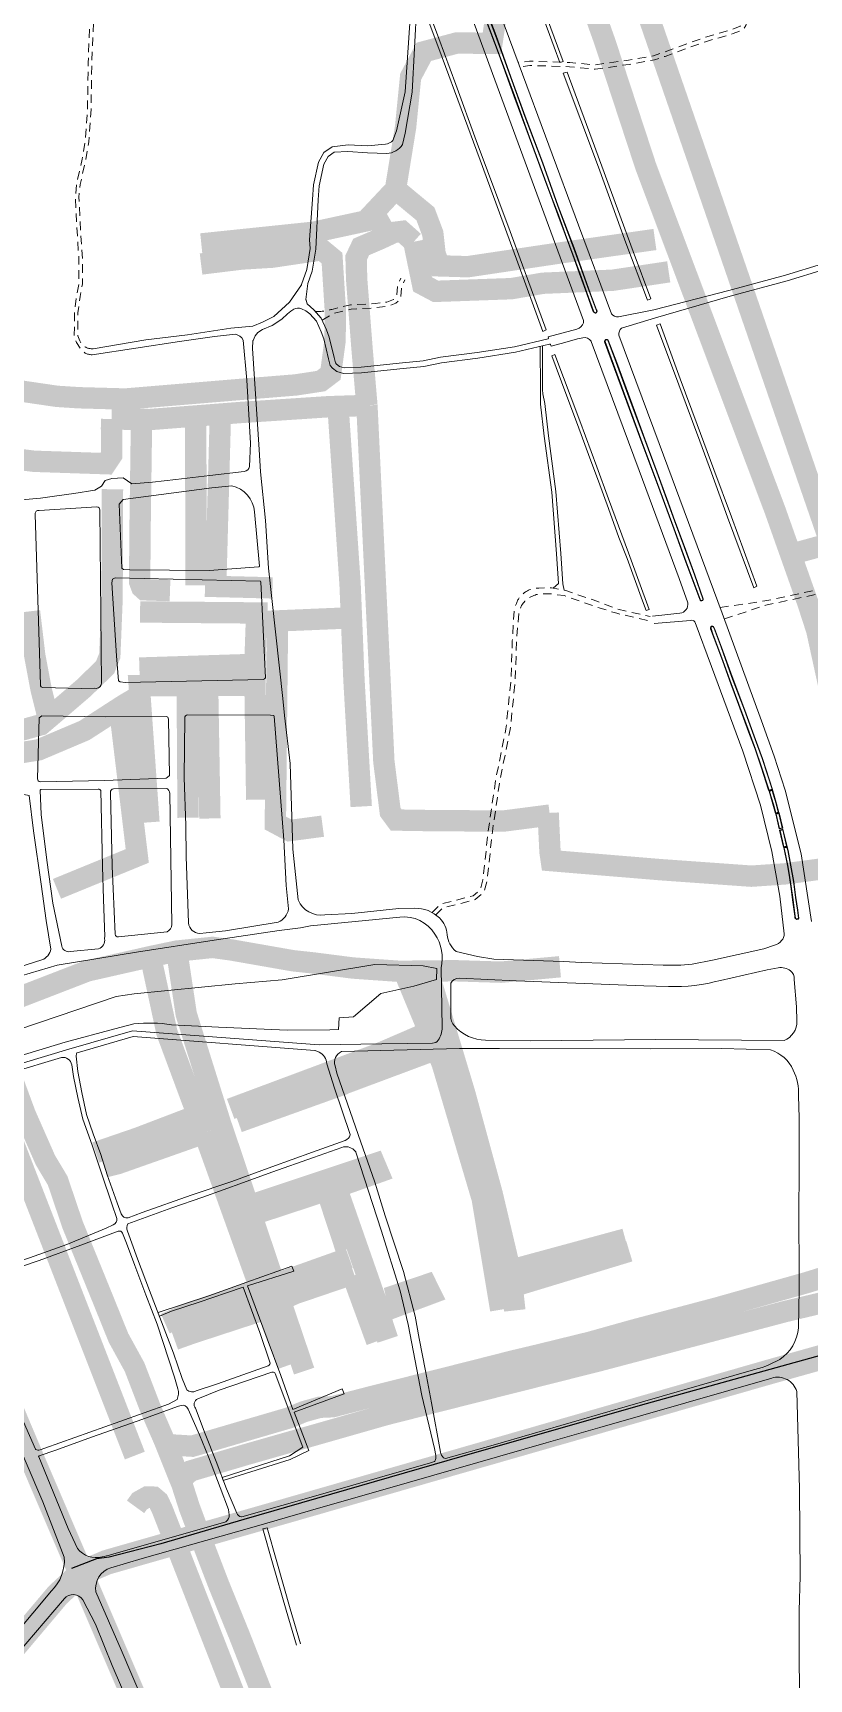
# Model space of a CAD drawing. Header units: metres. Extents: x 556238 to 587446, y 1177111 to 1219372.
# Drawn here: x 570037 to 570583, y 1204767 to 1205923 of the extents above; entities that cross this region are included whole.
import ezdxf

# ---------------------------------------------------------------- set-up
doc = ezdxf.new("R2010")
doc.units = ezdxf.units.M
doc.header["$MEASUREMENT"] = 0
for name, pattern in [('ACAD_ISO03W100', [30, 12, -18]), ('DASHED2', [0.375, 0.25, -0.125]), ('Xr_Nen GT$0$MON', [10, 6, -4])]:
    doc.linetypes.add(name, pattern=pattern)
doc.layers.add('_div_Tuy__n__ng_c__p_n___c_DT82', color=7, linetype='Continuous')
doc.layers.add('DUONG GIAO THONG', color=7, linetype='Continuous')
for name, color, linetype, lineweight in [('Pipe Existing_DTDH', 4, 'ACAD_ISO03W100', 40), ('Xr_Nen GT$0$DUONG BT-NEN BT', 38, 'Continuous', 0), ('Xr_Nen GT$0$DUONG NHUA', 38, 'Continuous', 0), ('Xr_Nen GT$0$DUONG_DA', 38, 'Xr_Nen GT$0$MON', 0), ('Xr_Nen GT$1$SONG_HO', 250, 'Continuous', 0)]:
    doc.layers.add(name, color=color, linetype=linetype, lineweight=lineweight)
doc.linetypes.add('Xr_Nen GT$0$TAL_N_T', pattern='A,2,[130,ltypeshp.shx,S=1,R=0,X=0,Y=1],4,[130,ltypeshp.shx,S=2,R=0,X=0,Y=2],2', length=8)

# ---------------------------------------------------------------- blocks, each defined once
blk = doc.blocks.new('GT CHINH')
at = {"layer": 'DUONG GIAO THONG', "color": 9, "ltscale": 5, "const_width": 17.5}
for points in [[(6421.5, 2059.8), (6019.5, 2698.5), (5733.4, 3161.9), (5326.3, 4107.6), (5289.9, 4200.2), (5229.2, 4344.8), (5165, 4498), (5133.6, 4572.7), (5030.1, 4819.7), (4925.6, 5068), (4860.3, 5221.6), (4760, 5455.3), (4694.5, 5608), (4645.7, 5721.9), (4522.4, 6014), (4463.4, 6161.1), (4354.1, 6438.3), (4082, 7127.8)], [(6608.2, 6191.4), (6259.9, 6093.3), (5925.3, 5998.5), (5494.8, 5877.1), (5162.8, 5783.9), (4817.4, 5684.6), (4697.6, 5650.3), (4679.7, 5642.6), (4663.4, 5627.5), (4580.3, 5529), (4482.3, 5410), (4343.3, 5242.3), (4218, 5088.2), (4049.3, 4884.5), (3949.7, 4767.1), (3692.2, 4455.7), (3428, 4134.2), (2955.9, 3559.6)]]:
    blk.add_lwpolyline(points, dxfattribs=at)
blk = doc.blocks.new('DTDH_EXISTING_PIPE')
at = {"layer": 'Pipe Existing_DTDH', "color": 3, "linetype": 'DASHED2', "ltscale": 200, "const_width": 15, "elevation": 0.8, "flags": 128}
for points in [[(-7143.9, 5323.8), (-7149.8, 5353.6), (-7155.3, 5375.2), (-7179.8, 5487.3), (-7186.1, 5506.7), (-7209.1, 5571.6), (-7299.9, 5813), (-7328.6, 5900.4), (-7354.7, 5973.8), (-7437.5, 6199.6), (-7564, 6562.5), (-7681.8, 6873.6)], [(-7118.4, 5340.1), (-7132.2, 5423.1), (-7172.6, 5555.4), (-7328.3, 6006.4), (-7489.2, 6471.2), (-7632.7, 6875.8)], [(-7612.1, 5758.7), (-7533.3, 5766.9), (-7496.7, 5774.8), (-7475.7, 5797.2), (-7468.6, 5840.9), (-7465.1, 5876.1), (-7455.8, 5893.6), (-7432.6, 5899.8), (-7408, 5899.5), (-7387, 6040.2)], [(-7475, 5796.6), (-7454.7, 5779.8), (-7449.5, 5766), (-7447.9, 5751.6), (-7444.8, 5743.3), (-7425, 5742.7), (-7357.8, 5752.7), (-7293.5, 5761.8)], [(-7481.7, 5764.5), (-7491, 5780.8)], [(-7495.8, 5645.3), (-7499.2, 5684.9), (-7503, 5733.9), (-7503.4, 5749), (-7499.8, 5756.6), (-7486.7, 5762.2), (-7476.8, 5766.8), (-7471.1, 5767.5), (-7462.9, 5760.2)], [(-7462.9, 5760.2), (-7456.7, 5730.3), (-7447.5, 5725.4), (-7394.2, 5727.3), (-7372.2, 5731.1), (-7323.2, 5733.2), (-7283.8, 5739.1)], [(-7567.9, 5657.9), (-7545.8, 5659.7), (-7528.1, 5662.4), (-7521.3, 5667.5), (-7518.2, 5690.5), (-7517.9, 5710.9), (-7520.3, 5748.7), (-7527.4, 5754.6), (-7562.3, 5749.4), (-7583.7, 5748.1), (-7612.3, 5744.6)], [(-7930.9, 5648.5), (-7930.9, 5648.5), (-7904.9, 5657.6), (-7881.8, 5664.7), (-7855.5, 5668.5), (-7833.7, 5669), (-7804.3, 5665.9), (-7770.5, 5660.5), (-7747, 5656.6), (-7713.6, 5651.7), (-7698.2, 5650.7), (-7665.4, 5649.8), (-7573.2, 5657.5), (-7567.9, 5657.9)], [(-7675.1, 5635.8), (-7648.3, 5635.4), (-7583.7, 5640.4), (-7522.9, 5644.4), (-7495.8, 5645.3), (-7495.8, 5645.3)], [(-7516.1, 5644.6), (-7507.6, 5519.4), (-7504.9, 5452.6), (-7499.8, 5363.7)], [(-7367.3, 5357.7), (-7399.8, 5353.5), (-7450.5, 5353.8), (-7475.2, 5354.2), (-7479.4, 5359.9), (-7483.9, 5395.4), (-7495.8, 5645.3)], [(-7910.5, 5590.3), (-7841.6, 5613.2), (-7819, 5617.8), (-7804.3, 5615.5), (-7729.7, 5606.1), (-7679, 5604.4), (-7675, 5610.4), (-7675.2, 5629.4), (-7675.1, 5635.8)], [(-7634.1, 5515.3), (-7652.1, 5515.9), (-7654, 5517.6), (-7655.4, 5521.4), (-7655.2, 5554.4), (-7654.1, 5635.5)], [(-7615.9, 5519.1), (-7616, 5637.9)], [(-7562.1, 5517.2), (-7602, 5518.2), (-7598.7, 5639.2)], [(-7829, 5394.3), (-7750, 5414.1), (-7724.8, 5421.1), (-7694.9, 5446.7), (-7679.7, 5461.4), (-7676.4, 5469.6), (-7674.8, 5509.3), (-7674.5, 5586.5)], [(-7198.6, 5540.6), (-7169.7, 5548.5)], [(-7719.5, 5425.5), (-7724.6, 5445.7), (-7729.1, 5469.7), (-7732.8, 5500.7)], [(-7655.6, 5460.9), (-7574.5, 5463.5), (-7573.2, 5499.6), (-7655.1, 5500.3)], [(-7526.9, 5349.9), (-7550.2, 5346.8), (-7560.1, 5352.1), (-7558.6, 5494), (-7506.7, 5496.2)], [(-7574.4, 5448.9), (-7574.8, 5463.5)], [(-7648.9, 5352.6), (-7655.7, 5448.5), (-7574.4, 5448.9), (-7573.2, 5368.5)], [(-7622, 5448.1), (-7621.4, 5355.8)], [(-7607.7, 5448.4), (-7606.1, 5355.3)], [(-7824.7, 5381), (-7799.3, 5388.9), (-7759.7, 5398.1), (-7726.3, 5403.5), (-7694.2, 5417.1), (-7666.3, 5435.1), (-7654.9, 5441.8)], [(-7713.5, 5305.9), (-7657.1, 5329), (-7669.6, 5433)], [(-7368.5, 5359.2), (-7367.2, 5331.8), (-7366.3, 5325.7), (-7288.8, 5319.3), (-7225.8, 5314.8), (-7202.4, 5316.4), (-7144, 5324.2)], [(-7061.9, 3474.3), (-7068.5, 3468.9), (-7074.8, 3471.2), (-7081.4, 3487.7), (-7087.3, 3503.5), (-7110.5, 3562.1), (-7130.8, 3615.9), (-7155.1, 3678.9), (-7172.9, 3725.2), (-7189.6, 3766.5), (-7202.8, 3799.1), (-7211.4, 3821.4), (-7225.5, 3857), (-7240.9, 3897.4), (-7257.6, 3942.5), (-7270, 3977.1), (-7277.2, 3996), (-7282.6, 4009.8), (-7298, 4049.8), (-7309.4, 4079.9), (-7324.2, 4118.2), (-7338.4, 4154.8), (-7352.6, 4191.7), (-7373.9, 4243.8), (-7389.4, 4283.2), (-7400.9, 4313.1), (-7410, 4334.9), (-7422.7, 4367.3), (-7437.2, 4406.2), (-7448.3, 4435.2), (-7462.6, 4471.8), (-7470.6, 4492.3), (-7482.7, 4524.5), (-7511.6, 4601.2), (-7532.6, 4654.7), (-7544.2, 4684.8), (-7558.3, 4716.3), (-7564.8, 4729.2), (-7585.6, 4782.3), (-7599.7, 4816.9), (-7610, 4843.7), (-7615.8, 4859), (-7620.5, 4871.6), (-7625.6, 4887.5), (-7637.7, 4917.7), (-7647.8, 4941), (-7659, 4970.1), (-7670.3, 4990.7), (-7681.2, 5017.7), (-7702.5, 5070), (-7713, 5101), (-7721.6, 5115.4), (-7735.8, 5147.6), (-7748.9, 5183), (-7757.8, 5208.8), (-7759, 5218.7), (-7761.7, 5225.7), (-7790.3, 5289.1)], [(-7758.9, 5219.8), (-7742.2, 5228.9), (-7692, 5248.3), (-7647, 5258.5), (-7629.3, 5262.2), (-7604.2, 5264.8), (-7591, 5263), (-7547.6, 5255.4), (-7533.6, 5253.9), (-7505.5, 5250.3), (-7473, 5248), (-7433.8, 5248.4), (-7401.6, 5247.4), (-7360.2, 5251.2)], [(-7610.1, 5134.6), (-7636.3, 5205.1), (-7647.9, 5258.8)], [(-7629.2, 5261), (-7622.7, 5217.9), (-7597.2, 5136.7)], [(-7469.9, 5248.2), (-7442.9, 5183.1), (-7414.8, 5088.3), (-7401.8, 5010.4)], [(-7391.9, 5009.9), (-7394.9, 5037.1), (-7407.9, 5092.1), (-7427, 5162.1), (-7453, 5248.3)], [(-7591.5, 5151.4), (-7487.2, 5190.3), (-7451.7, 5205.6)], [(-7513.5, 5168.5), (-7447.3, 5193.2)], [(-7586.2, 5142.2), (-7511.5, 5169)], [(-7748.5, 5138.6), (-7658.8, 4908)], [(-7686.2, 5120.8), (-7656.5, 5131), (-7615.6, 5146.6)], [(-7597.8, 5138.9), (-7556.6, 5016.6)], [(-7679.8, 5110.7), (-7671, 5112.9), (-7610, 5134.4)], [(-7610.1, 5134.6), (-7566, 5011.9)], [(-7578.8, 5083.3), (-7490.3, 5112.8), (-7487.8, 5106.9), (-7517.3, 5096.4), (-7489.8, 5017.7), (-7489.4, 5015.9), (-7454.1, 5027.8), (-7451.1, 5021.7), (-7486.5, 5008.5), (-7487.1, 5007.5), (-7481.2, 4989.6)], [(-7577.1, 5076.8), (-7526.6, 5093.4), (-7523.9, 5093.7), (-7510.4, 5052.8)], [(-7636.9, 4915.7), (-7618.4, 4914.6), (-7550.4, 4934.5), (-7540.2, 4938.8), (-7529, 4941.9), (-7519.8, 4942.3), (-7495.6, 4948.6), (-7423.3, 4966.8), (-7393, 4974.5), (-7375.7, 4978.6), (-7339, 4987.6), (-7308.3, 4996.2), (-7250.2, 5011.6), (-7187, 5029.4), (-7158.4, 5038.3), (-7148.5, 5041.5), (-7137.6, 5055.5), (-7112.8, 5058.3)], [(-7394.6, 5038.2), (-7314.3, 5060)], [(-7561.4, 5027.9), (-7508.3, 5046.8)], [(-7392.9, 5026.8), (-7311.5, 5051.5)], [(-7556.9, 5016.6), (-7546.9, 5021.5), (-7504.9, 5035.8)], [(-7488.9, 4988.2), (-7505.7, 5034.1)], [(-7637.4, 5000.6), (-7620.3, 5008.2), (-7573.2, 5024), (-7570.7, 5024.9)], [(-7631, 4989.5), (-7619, 4993.8), (-7569.8, 5009.9), (-7565.4, 5012.2)], [(-7626.9, 4890.9), (-7619.6, 4897.2), (-7580, 4908.9), (-7522.5, 4925.3), (-7482.6, 4936.7), (-7435.7, 4948.6), (-7373.4, 4964.3), (-7331.8, 4974.8), (-7255.7, 4994.9), (-7202.1, 5009.1), (-7159.7, 5019.2)], [(-7551.3, 4971.3), (-7566.3, 5012.7)], [(-7556.6, 5016.6), (-7539.9, 4967.3)], [(-7088.6, 3468.3), (-7096.6, 3485.5), (-7108.4, 3515.2), (-7121.4, 3551.5), (-7202, 3758.8), (-7253.6, 3892.3), (-7311.9, 4039.6), (-7316.8, 4040.3), (-7321.2, 4051.8), (-7319, 4055.5), (-7324.1, 4071), (-7350, 4137.2), (-7391, 4242.4), (-7442.6, 4373.1), (-7561.5, 4679.5), (-7569.8, 4695.2), (-7576.3, 4698.7), (-7580, 4700.5), (-7583.3, 4716.8), (-7580.8, 4717.9), (-7580.8, 4720.5), (-7584.8, 4730), (-7635.5, 4859.8), (-7639.7, 4870.5), (-7642.3, 4876), (-7645.6, 4878.8), (-7650.2, 4878.9), (-7655.4, 4876), (-7658.3, 4872)]]:
    blk.add_lwpolyline(points, dxfattribs=at)

msp = doc.modelspace()

# ---------------------------------------------------------------- linework, layer by layer
at = {"layer": 'Xr_Nen GT$0$DUONG BT-NEN BT', "flags": 128}
for points in [[(570351.26457, 1206061.67751), (570370.16651, 1206010.53075), (570384.61963, 1205971.01334), (570409.95855, 1205902.45235), (570407.50646, 1205901.9197), (570403.61682, 1205912.59822), (570355.76477, 1206042.2611), (570348.63442, 1206060.83297)], [(570315.06931, 1205938.86472), (570322.51675, 1205918.71147), (570334.64245, 1205886.28691), (570348.82815, 1205847.1153), (570372.57565, 1205783.2448), (570398.03017, 1205714.02715), (570395.63312, 1205712.99738), (570377.0314, 1205763.79042), (570351.63178, 1205833.21399), (570324.91948, 1205905.23642), (570312.67565, 1205937.89937)], [(570412.83628, 1205895.00565), (570430.23865, 1205847.63128), (570443.84402, 1205810.57427), (570459.05095, 1205769.20541), (570471.52799, 1205735.78236), (570469.22651, 1205734.98004), (570454.01631, 1205775.29215), (570434.766, 1205828.36626), (570410.0102, 1205894.2812)], [(570477.99467, 1205718.40006), (570492.19501, 1205679.72982), (570503.98485, 1205647.61949), (570515.63455, 1205616.02069), (570528.08558, 1205582.81977), (570545.96269, 1205534.17561), (570543.79459, 1205533.04524), (570525.44514, 1205582.70985), (570514.17455, 1205613.73169), (570505.86933, 1205636.00796), (570491.10829, 1205675.47598), (570475.58932, 1205717.32459)], [(570402.04037, 1205695.85915), (570411.90009, 1205669.49925), (570419.97443, 1205647.68799), (570428.70308, 1205624.14326), (570434.72379, 1205607.8996), (570441.84512, 1205588.65176), (570449.11655, 1205568.23848), (570454.78144, 1205553.62962), (570465.65816, 1205523.8538), (570468.10003, 1205517.06907), (570470.36324, 1205517.7535), (570455.73552, 1205557.61592), (570441.81697, 1205595.51702), (570433.46993, 1205617.92878), (570421.66766, 1205650.17728), (570404.17519, 1205696.7902)]]:
    msp.add_lwpolyline(points, close=True, dxfattribs=at)
for points in [[(570402.93712, 1205532.75086), (570406.62594, 1205536.08548), (570405.34885, 1205556.91303), (570401.84116, 1205600.2707), (570396.58502, 1205639.42271), (570394.08379, 1205662.0301), (570394.01214, 1205668.87611), (570393.96708, 1205671.96962), (570393.80924, 1205702.33921)], [(570410.52074, 1205531.27881), (570409.64797, 1205535.81814), (570408.34144, 1205557.12581), (570404.82501, 1205600.59146), (570399.56298, 1205639.78729), (570397.07094, 1205662.31173), (570395.68267, 1205669.25414), (570395.35299, 1205671.97767), (570395.40707, 1205702.76555)], [(570125.39889, 1205024.12024), (570161.1202, 1205035.9464), (570187.689, 1205045.59715), (570219.36465, 1205056.62172), (570220.69118, 1205053.19986), (570188.14755, 1205042.86786), (570201.96147, 1205005.68819), (570211.52285, 1204979.93591), (570220.02519, 1204956.06205), (570254.79062, 1204970.59895), (570256.12261, 1204966.99758), (570220.9887, 1204954.1794), (570231.24883, 1204927.27237), (570218.26194, 1204920.99401), (570171.08804, 1204906.35857), (570170.3179, 1204908.38976), (570217.77336, 1204923.47454), (570227.02358, 1204929.71332), (570207.65292, 1204981.39336)], [(570126.31316, 1205021.74351), (570134.84346, 1205025.13949), (570154.18459, 1205031.45036), (570173.3865, 1205037.96899), (570185.12601, 1205041.91522), (570196.82185, 1205010.25067), (570203.92811, 1204989.26738)], [(570222.50155, 1204790.75276), (570215.37999, 1204815.25806), (570205.82475, 1204848.434), (570199.04492, 1204872.3226), (570201.94483, 1204873.09274), (570208.70917, 1204849.25869), (570218.26181, 1204816.09181), (570225.38237, 1204791.58997)]]:
    msp.add_lwpolyline(points, dxfattribs=at)
at = {"layer": 'Xr_Nen GT$0$DUONG NHUA', "flags": 128}
for points in [[(570618.07729, 1205768.35451), (570566.169, 1205752.41364), (570526.29343, 1205741.71001), (570473.68902, 1205728.12794), (570448.7201, 1205723.15199, -0.2238916412), (570443.80236, 1205725.4123), (570420.742, 1205787.567), (570378.954, 1205899.991), (570323.36156, 1206050.07121, -0.0253052404)], [(570307.12202, 1205942.76583), (570303.93835, 1205881.03406), (570298.94389, 1205852.15565), (570297.12888, 1205844.13663, -0.2260033974), (570286.09556, 1205837.93168), (570272.40786, 1205838.4343), (570258.73814, 1205839.25094), (570249.08703, 1205838.76525), (570244.83715, 1205835.77052), (570241.81983, 1205830.42671), (570238.56046, 1205815.27128), (570237.7559, 1205805.47719), (570236.18756, 1205770.78603), (570233.68559, 1205755.40594), (570230.62463, 1205746.7327), (570229.24581, 1205735.32714, 0.2090099327), (570229.32642, 1205734.86201), (570230.14182, 1205732.2713), (570234.76099, 1205728.17008), (570240.04145, 1205722.34203), (570243.67618, 1205714.15028), (570245.59529, 1205709.08739), (570248.9535, 1205694.67221), (570249.94945, 1205690.9566), (570250.64359, 1205690.07797), (570252.8333, 1205688.43684), (570256.09516, 1205687.39131), (570268.04963, 1205687.96358), (570297.06834, 1205690.9991), (570311.51575, 1205692.41288), (570323.80476, 1205694.98632), (570349.41141, 1205698.10147), (570375.64287, 1205702.30693), (570399.27757, 1205707.87084, 0.4398235837), (570399.63795, 1205708.5138), (570399.38795, 1205709.27368), (570419.47334, 1205714.55209, 0.2450193242), (570424.16458, 1205719.11983), (570424.25391, 1205720.45884, 0.1053785797), (570424.22413, 1205720.66514), (570360.251, 1205894.114), (570324.97626, 1205990.8469, 0.0031121393)], [(570348.4201, 1205957.57823), (570362.46602, 1205920.66852), (570372.83533, 1205891.71912), (570383.0163, 1205864.00645), (570395.36994, 1205831.29173), (570406.21145, 1205800.88228), (570417.29043, 1205771.60496), (570428.79247, 1205739.40896), (570433.09466, 1205728.14447, 0.029104396), (570433.11854, 1205728.09144), (570433.27701, 1205727.78793, -0.8993016198), (570431.7021, 1205726.42258), (570431.17282, 1205727.39835, -0.9302635439)], [(570348.70094, 1205957.68373), (570362.74745, 1205920.77246), (570373.11735, 1205891.82143), (570383.29743, 1205864.11116), (570395.65159, 1205831.3951), (570406.49306, 1205800.98575), (570417.572, 1205771.70852), (570429.07389, 1205739.51296), (570433.37492, 1205728.2515, 0.029104396), (570433.38447, 1205728.23029), (570433.53466, 1205727.94264, -0.9099619753), (570431.46021, 1205726.23932), (570430.90912, 1205727.25531, -0.0388122355), (570430.85861, 1205727.36857), (570426.53671, 1205739.51532), (570421.26947, 1205754.04191), (570416.66508, 1205766.47217), (570411.3069, 1205781.03645), (570406.24434, 1205794.8649), (570402.60067, 1205804.40491), (570398.45657, 1205815.60393), (570386.09745, 1205849.4042), (570375.3462, 1205878.48879), (570364.88163, 1205906.86643), (570355.73775, 1205931.14907)], [(570079.73705, 1205700.87214), (570116.8608, 1205707.00415), (570146.14858, 1205710.585), (570176.59004, 1205715.35678), (570192.00817, 1205716.6331), (570198.64858, 1205719.61546), (570206.78123, 1205723.56709), (570217.67448, 1205733.48345), (570226.04899, 1205745.83592, 0.0642151178), (570226.10664, 1205745.95009), (570229.7948, 1205756.40053), (570232.20214, 1205771.19888), (570231.7237, 1205777.33165), (570233.76331, 1205805.73135), (570234.59519, 1205815.858), (570238.03729, 1205831.86311), (570241.79685, 1205838.52148), (570247.7295, 1205842.702), (570258.95248, 1205844.03236), (570272.55822, 1205843.21749), (570285.15406, 1205844.5529, 0.1736468344), (570290.36864, 1205846.99116), (570292.80849, 1205853.92302), (570298.96456, 1205881.23035), (570303.14398, 1205943.22617)], [(570431.17282, 1205727.39835, -0.0388122354), (570431.14126, 1205727.46914), (570426.81905, 1205739.61674), (570421.55115, 1205754.14515), (570416.94651, 1205766.57606), (570411.58854, 1205781.13981), (570406.52534, 1205794.96999), (570402.88148, 1205804.51049), (570398.73813, 1205815.7075), (570386.37902, 1205849.50772), (570375.62759, 1205878.59281), (570365.16275, 1205906.97119), (570356.01898, 1205931.25352)], [(570584.23169, 1205298.70086), (570577.129, 1205346.194), (570565.95675, 1205390.89289), (570558.14621, 1205414.69621), (570549.226, 1205439.644), (570521.688, 1205515.196), (570477.398, 1205634.371), (570448.92559, 1205710.45564, -0.193176267), (570450.85408, 1205715.35816), (570474.76359, 1205722.65607), (570527.31194, 1205737.8418), (570567.27498, 1205748.56892), (570619.13671, 1205764.49549)], [(570472.73128, 1205513.18511), (570483.45102, 1205514.30734), (570491.92473, 1205515.22553, 0.4300580136), (570497.43773, 1205522.46903), (570491.31002, 1205539.53764), (570463.207, 1205615.259), (570429.60441, 1205705.99316, 0.0477649217), (570429.56294, 1205706.07898, 0.3195785087), (570423.6802, 1205708.61179), (570420.0515, 1205707.83046), (570410.98979, 1205705.32622), (570401.417, 1205702.55547), (570400.91235, 1205703.72301, 0.3633339856), (570400.33881, 1205704.01133), (570376.41878, 1205698.38024), (570349.96974, 1205694.1399), (570324.4574, 1205691.03623), (570312.12225, 1205688.45312), (570297.4712, 1205687.01941), (570268.35357, 1205683.97355), (570255.56347, 1205683.36128), (570250.97226, 1205684.8329), (570247.82783, 1205687.18958), (570246.29941, 1205689.12422), (570245.07279, 1205693.70036), (570241.76025, 1205707.91953), (570239.97507, 1205712.62907), (570236.64579, 1205720.13243), (570231.99878, 1205725.26134), (570229.2427, 1205727.51056, 0.0658329979), (570229.13114, 1205727.57942), (570226.03144, 1205728.96933, 0.2491049594), (570220.74122, 1205728.59835), (570218.51377, 1205727.20716), (570216.23989, 1205725.44499), (570212.20262, 1205721.64242), (570205.51317, 1205717.12412), (570198.64517, 1205714.24901), (570195.53601, 1205712.16223), (570193.6798, 1205709.88996), (570192.08662, 1205706.53688, 0.0906778528), (570192.03991, 1205706.36317), (570191.5939, 1205700.92545), (570196.30852, 1205630.22505), (570197.38966, 1205614.41173), (570200.74607, 1205580.20074), (570203.009, 1205546.913), (570212.93137, 1205455.36295), (570214.13101, 1205443.38491), (570218.12635, 1205409.69998), (570220.1241, 1205349.55805), (570223.84781, 1205313.8384, 0.3504154697), (570242.48777, 1205303.47883), (570261.46323, 1205304.3861), (570294.40238, 1205307.77588), (570305.61085, 1205308.00239, -0.1994299351), (570322.99556, 1205301.18963, -0.1836651778), (570328.51907, 1205289.46703, 0.2058960155), (570334.65487, 1205277.7718), (570349.72864, 1205274.05956), (570361.318, 1205272.346), (570409.98278, 1205270.70989), (570423.096, 1205270.051), (570480.15963, 1205268.03858), (570492.6016, 1205268.03858), (570500.459, 1205268.651), (570514.8442, 1205271.50458), (570550.83567, 1205279.58136), (570558.33495, 1205282.02262, 0.1305500632), (570563.364, 1205285.277, 0.200000896), (570565.09572, 1205290.14113), (570562.14171, 1205316.56374), (570556.3981, 1205347.78358), (570548.43972, 1205380.41074), (570536.10486, 1205418.28377), (570525.13241, 1205448.14102), (570514.10602, 1205477.64273), (570502.6724, 1205508.58554, 0.4280857097), (570499.30971, 1205510.03863), (570473.88279, 1205508.0359)], [(570029.46365, 1205594.73497), (570042.75208, 1205596.00002), (570054.264, 1205597.623), (570066.19268, 1205599.24336), (570080.8442, 1205601.50593), (570085.62246, 1205604.29881), (570088.23699, 1205608.35299), (570092.909, 1205609.746), (570100.76874, 1205610.24493), (570106.98955, 1205606.01057), (570121.41453, 1205607.18178), (570137.847, 1205609.137), (570161.74934, 1205611.96356), (570185.94713, 1205614.7734, 0.3258830579), (570189.586, 1205618.134), (570190.36477, 1205634.5939), (570187.83699, 1205678.68958), (570185.2196, 1205706.93834, 0.2295494124), (570179.6814, 1205711.003), (570164.97117, 1205709.37969), (570140.37406, 1205705.86481), (570079.04465, 1205696.66033)], [(570196.05633, 1205547.63919, 0.419932891), (570196.51971, 1205548.18234), (570193.11052, 1205586.45858, 0.3283524618), (570177.12889, 1205604.55735), (570163.12077, 1205603.21107), (570100.78118, 1205594.9566), (570098.12643, 1205591.67857), (570099.82741, 1205546.91244), (570101.176, 1205545.96909), (570105.50864, 1205545.63217), (570161.34005, 1205545.22788), (570196.05633, 1205547.63919)], [(569920.96086, 1205227.60454), (569905.25852, 1205252.98508), (569890.17572, 1205285.43055), (569877.19537, 1205314.05009, -0.2705275909), (569878.36102, 1205330.22098, -0.0953493183), (569886.03313, 1205334.21265), (569915.4126, 1205342.47267), (569950.25042, 1205350.94414), (569984.265, 1205361.169), (569993.96514, 1205364.91672), (570009.85447, 1205377.99619), (570021.01287, 1205384.07805), (570031.19319, 1205387.85589), (570034.73684, 1205387.22761), (570037.94224, 1205362.27999), (570043.20741, 1205325.03863), (570046.69431, 1205299.41947), (570050.0131, 1205279.32774, -0.2815117758), (570043.84028, 1205271.84561), (570026.92213, 1205266.41962), (570005.29036, 1205259.20716), (569979.197, 1205249.275), (569943.40604, 1205235.69862), (569920.96086, 1205227.60454)], [(569923.8417, 1205222.05581), (570009.9664, 1205254.97971), (570054.54101, 1205267.97578), (570110.22808, 1205277.29442), (570164.84675, 1205285.6311), (570210.42232, 1205292.33468, -0.0042180868), (570210.43068, 1205292.33584), (570225.32393, 1205294.27034), (570232.501, 1205295.638), (570295.113, 1205301.869, -0.2811554714), (570319.871, 1205289.941, -0.1987525367), (570324.234, 1205266.137), (570324.85725, 1205224.29371, -0.1559909832), (570322.159, 1205215.401, -0.2515278647), (570318.09249, 1205213.31545), (570282.46865, 1205212.9381), (570238.59553, 1205212.04203, -0.0239927108), (570238.54759, 1205212.04335), (570107.49445, 1205221.96081), (570062.61259, 1205208.99691), (569945.10952, 1205173.65551)], [(569962.8414, 1205120.57772), (569987.52778, 1205048.94268, 0.378260113), (569990.76767, 1205048.08757), (570007.22373, 1205053.45993), (570035.07226, 1205062.61933), (570061.40671, 1205071.84836), (570088.94993, 1205083.46232), (570093.86573, 1205085.72519, 0.315119132), (570096.4642, 1205090.17176), (570092.92133, 1205100.5914), (570085.84105, 1205121.34446), (570079.01734, 1205141.72154), (570072.45293, 1205159.87958), (570069.03016, 1205175.20798), (570066.0905, 1205189.88339), (570064.70938, 1205198.02179, 0.4048424311), (570057.51697, 1205203.30283, 0.0382693084), (570057.44226, 1205203.28671), (569949.81737, 1205171.0561)], [(570207.66609, 1204981.33801), (570207.27577, 1204981.81574, 0.396965233), (570205.37605, 1204982.20867), (570168.24961, 1204969.56433), (570153.23745, 1204963.49658, 0.5140041801), (570151.65708, 1204956.95674), (570158.42893, 1204939.08421), (570166.10697, 1204919.4958), (570173.33737, 1204900.42611), (570180.62782, 1204883.34792, 0.2479641489), (570183.96259, 1204880.64457, 0.1192170328), (570184.19747, 1204880.65449), (570226.34829, 1204892.75441), (570316.67907, 1204918.66982), (570319.44116, 1204919.55607, 0.2443508734), (570319.78287, 1204919.9277, 0.1097871587), (570320.58869, 1204923.8145), (570319.57814, 1204928.61961), (570310.70972, 1204965.97547), (570301.10106, 1205015.88704), (570295.38525, 1205039.47874), (570282.17953, 1205081.95626), (570264.3516, 1205136.74609, 0.0981699858), (570264.25661, 1205136.91578), (570262.97907, 1205138.41417, 0.2690649515), (570254.474, 1205140.12722), (570234.65249, 1205133.02202), (570205.28598, 1205122.74797), (570185.28159, 1205115.41663), (570156.85402, 1205105.29098), (570135.10004, 1205097.59215), (570104.17226, 1205086.51669, 0.2621892088), (570103.98392, 1205081.38037), (570110.99324, 1205061.80751), (570119.43826, 1205039.61561), (570136.31193, 1204995.75052), (570142.2895, 1204977.95573), (570145.48845, 1204969.80744, 0.2963640917), (570152.2139, 1204969.08801), (570167.10596, 1204974.18335), (570202.72845, 1204986.83192, 0.4262593108), (570203.88302, 1204989.3916, -1.4796314079)], [(569947.166, 1205110.542), (569963.84404, 1205080.60784), (569982.8887, 1205036.13636), (570006.09434, 1204981.20991), (570021.682, 1204944.443), (570044.321, 1204891.187), (570059.479, 1204852.323, -0.2232305159), (570050.412, 1204828.67), (570024.22679, 1204797.39835), (570003.352, 1204772.285), (569968.03954, 1204731.07583, -0.3168843399), (569964.63849, 1204730.82654), (569945.55982, 1204758.19241), (569914.74382, 1204804.88141), (569904.39573, 1204822.19582), (569872.07388, 1204870.99331), (569852.22199, 1204901.82037), (569826.61414, 1204941.04436), (569811.28381, 1204967.0992), (569788.80874, 1205007.09012, -0.1132400621), (569780.55425, 1205027.82791, 0.1132400621)], [(569990.75476, 1205040.30932), (570004.607, 1205008.722), (570024.98, 1204960.805), (570039.20106, 1204928.28778, 0.134427436), (570039.36701, 1204928.08236, 0.2789586101), (570042.52687, 1204927.82925), (570045.78587, 1204929.02216), (570098.59319, 1204947.77101), (570132.63804, 1204959.88391), (570138.80122, 1204963.13192, 0.1547507965), (570139.31982, 1204970.58622), (570136.80227, 1204978.84588), (570124.76075, 1205015.93397), (570116.76064, 1205036.58809), (570109.05257, 1205057.12772), (570103.10503, 1205072.89004), (570100.41103, 1205079.94152, 0.3954987226), (570097.33763, 1205081.22914), (570071.05543, 1205071.44129), (570041.80902, 1205060.7729), (570006.56047, 1205048.76035), (569995.81722, 1205045.24804, 0.2434509425), (569990.69125, 1205042.00144), (569990.75476, 1205040.30932)], [(570575.916, 1204726.942), (570575.7706, 1204814.67655), (570576.31, 1204839.021), (570575.9, 1204900.374), (570573.994, 1204968.72, 0.4202847567), (570556.408, 1204978.13), (570435.75352, 1204943.49563), (570398.081, 1204932.661), (570301.984, 1204905.125), (570232.5435, 1204885.23699), (570192.811, 1204873.755), (570114.10731, 1204851.53703), (570092.256, 1204844.954, 0.3753157096), (570081.678, 1204828.085), (570099.42546, 1204787.41046), (570114.336, 1204752.141)]]:
    msp.add_lwpolyline(points, format="xyb", dxfattribs=at)
for points in [[(570439.04282, 1205705.7635), (570450.72905, 1205674.06782), (570465.23358, 1205634.85834), (570476.08595, 1205605.54867), (570487.57142, 1205574.37367), (570496.08479, 1205551.11577), (570505.80282, 1205524.90384, 1.0093460027), (570508.34731, 1205525.37707), (570502.39401, 1205542.13146), (570495.12484, 1205561.91783), (570488.44033, 1205580.13949), (570482.73863, 1205595.6299), (570475.97764, 1205614.27857), (570469.92865, 1205630.64703), (570457.35677, 1205664.41583), (570447.51667, 1205691.23042), (570441.55106, 1205706.96563, 0.7412359462), (570439.00891, 1205705.82224, -0.0854079006)], [(570439.3243, 1205705.86728), (570451.01047, 1205674.17175), (570465.51494, 1205634.96243), (570476.36737, 1205605.65261), (570487.85304, 1205574.47709), (570496.3663, 1205551.21948), (570506.09417, 1205524.98099, 1.0116605302), (570508.05667, 1205525.299), (570502.11186, 1205542.0295), (570494.84324, 1205561.81437), (570488.15874, 1205580.03602), (570482.45685, 1205595.52696), (570475.69592, 1205614.17545), (570469.64738, 1205630.5427), (570457.07538, 1205664.31182), (570447.23559, 1205691.12557), (570441.29078, 1205706.80591, 0.7040680429), (570439.30022, 1205705.9222, -0.0300096588)], [(570071.42105, 1205462.37814), (570044.25615, 1205463.06191, -0.4384713315), (570042.81921, 1205464.70298), (570038.97988, 1205584.78437, -0.4632691412), (570041.85374, 1205587.38271), (570082.43004, 1205589.77592, -0.4591701685), (570084.41438, 1205587.7246), (570085.5784, 1205466.00335, -0.4971990976), (570081.06233, 1205462.5161)], [(570200.89005, 1205469.72217), (570197.49135, 1205537.27341, 0.3823013429), (570197.00399, 1205537.72894), (570095.17558, 1205539.90198), (570093.28756, 1205539.16078), (570093.01784, 1205536.53288), (570096.25069, 1205485.30145), (570097.59739, 1205467.73434), (570098.81112, 1205467.06052), (570102.25002, 1205466.45408), (570199.12356, 1205468.56728, 0.0760052302)], [(570514.81699, 1205500.56167), (570518.96936, 1205489.40344), (570522.06686, 1205481.1956), (570527.71103, 1205465.60965), (570533.02572, 1205451.1862), (570540.19324, 1205431.84402), (570544.6742, 1205419.60483), (570549.04473, 1205407.18554), (570554.02015, 1205391.58576), (570554.3224, 1205390.49018), (570557.00882, 1205391.33749), (570549.94034, 1205413.23892), (570545.03888, 1205426.5319), (570537.45869, 1205447.20269), (570528.5474, 1205470.78412), (570521.18604, 1205491.43241), (570516.27629, 1205504.47292), (570515.77067, 1205505.42958, 0.9878296143), (570513.48803, 1205504.25869)], [(570515.09874, 1205500.66473), (570519.25029, 1205489.50871), (570522.34825, 1205481.29964), (570527.99282, 1205465.71259), (570533.30713, 1205451.29019), (570540.47475, 1205431.94771), (570544.95656, 1205419.70619), (570549.32919, 1205407.28093), (570554.30777, 1205391.67127), (570554.52886, 1205390.86986), (570556.63056, 1205391.53275), (570549.65673, 1205413.14092), (570544.75731, 1205426.42836), (570537.17753, 1205447.09802), (570528.26577, 1205470.68072), (570520.90435, 1205491.32918), (570516.0022, 1205504.34949), (570515.50543, 1205505.2894, 0.9960827532), (570513.76402, 1205504.37775)], [(570042.80559, 1205396.82185), (570087.64016, 1205397.72148), (570130.959, 1205399.424, 0.1313414267), (570133.46739, 1205401.27766), (570132.63734, 1205440.8193, 0.4499155631), (570131.01019, 1205442.64044), (570088.363, 1205442.471), (570043.79168, 1205443.10176), (570041.885, 1205441.669), (570040.7579, 1205398.99118, 0.475289453)], [(570204.392, 1205443.558), (570146.22482, 1205443.75069, 0.4519170218), (570144.18254, 1205441.44651), (570143.782, 1205399.937), (570144.83972, 1205366.1709), (570145.025, 1205344.432), (570146.75341, 1205297.71157, 0.3720249423), (570154.682, 1205290.245), (570159.20257, 1205290.69148), (570172.70797, 1205292.20566), (570209.656, 1205298.189, 0.2690670789), (570216.962, 1205307.602), (570215.30158, 1205324.07316), (570213.59805, 1205356.10639), (570212.516, 1205371.151), (570206.88285, 1205442.94909, 0.3704261456), (570206.42109, 1205443.40863)], [(570043.15012, 1205391.3784), (570083.41213, 1205391.63045, -0.2830629638), (570085.07096, 1205390.67487), (570086.45595, 1205337.40474), (570086.97, 1205314.425), (570087.88848, 1205287.88505, 0.0512622713), (570087.82667, 1205286.66784, -0.3879949365), (570083.5204, 1205279.5563), (570063.56296, 1205277.64961, -0.4203634823), (570057.78391, 1205281.33038), (570051.391, 1205311.651), (570047.18378, 1205341.73388), (570043.29231, 1205373.81135), (570042.6536, 1205390.85969, -0.4233777632)], [(570131.42057, 1205392.19284), (570094.17518, 1205391.78053, 0.4401601059), (570091.87931, 1205389.29899), (570093.18421, 1205337.61572), (570095.30427, 1205289.83892, 0.4588319884), (570097.57245, 1205287.85234), (570131.70761, 1205291.37095, 0.2533990429), (570135.09902, 1205296.53256), (570133.58968, 1205388.67544, 0.2632077088)], [(570564.84191, 1205350.6686), (570567.51527, 1205338.01402), (570568.33852, 1205332.64712), (570569.8474, 1205323.40381), (570571.08341, 1205313.99677), (570572.68646, 1205302.52067), (570572.73963, 1205301.189, 0.6937190547), (570575.46662, 1205301.1336), (570574.73758, 1205306.62412), (570573.42462, 1205315.63657), (570571.89558, 1205326.82612), (570569.91522, 1205338.32577), (570567.89884, 1205348.57049), (570567.2943, 1205351.03992)], [(570565.20114, 1205350.41957), (570567.81053, 1205338.06781), (570568.63483, 1205332.69403), (570570.14424, 1205323.44752), (570571.38069, 1205314.03706), (570572.98563, 1205302.54747), (570573.03749, 1205301.24855, 0.657040014), (570575.1583, 1205301.17647), (570574.44044, 1205306.58275), (570573.12756, 1205315.59463), (570571.59905, 1205326.78034), (570569.62018, 1205338.27134), (570567.60582, 1205348.50582), (570567.06811, 1205350.70225)], [(570376.99, 1205257.119), (570466.463, 1205253.465), (570483.87798, 1205253.01961, 0.0720601744), (570520.463, 1205257.368), (570553.31271, 1205264.78673), (570561.01142, 1205266.18045, -0.205934234), (570569.586, 1205264.199, -0.2853080496), (570572.05739, 1205258.04116), (570573.84272, 1205238.8896), (570574.083, 1205228.86, -0.3115364416), (570565.08139, 1205215.12244), (570475.06429, 1205215.78145), (570387.02734, 1205214.82531), (570355.34866, 1205215.33607, -0.2114885674), (570333.51174, 1205225.42918, -0.1881851183), (570330.947, 1205232.4775), (570331.00233, 1205255.38788, -0.3112504472), (570337.03042, 1205258.90181)], [(570260.30878, 1205149.21853), (570249.331, 1205181.618), (570243.85635, 1205198.85347, 0.303354585), (570238.4247, 1205206.93494), (570235.61001, 1205208.09184, 0.0785034909), (570235.45819, 1205208.12791), (570107.90955, 1205217.91719), (570068.53061, 1205206.54278, 0.2848822259), (570068.17739, 1205206.15168), (570067.80735, 1205204.11216), (570069.06564, 1205193.4268), (570071.75418, 1205178.7203), (570075.04594, 1205163.32688), (570079.82253, 1205149.56313), (570085.08771, 1205135.05592), (570089.69508, 1205120.74941), (570096.67164, 1205101.12708), (570099.53214, 1205093.39009, 0.3612667803), (570104.33603, 1205090.6184), (570114.11304, 1205094.30457), (570148.55639, 1205106.48813), (570177.22143, 1205116.07527), (570205.316, 1205126.40021), (570233.75449, 1205136.78451), (570256.72855, 1205144.96955, 0.2515529248), (570260.32056, 1205148.93787, 0.1433374252)], [(570325.83413, 1204922.14273, -0.1495544003), (570323.69832, 1204926.25101), (570317.32387, 1204960.78779), (570313.123, 1204983.323), (570308.752, 1205006.06401), (570305.97096, 1205021.52256), (570297.77649, 1205053.10179), (570284.94964, 1205092.12563), (570277.68631, 1205115.69092), (570265.98003, 1205149.19243), (570250.95647, 1205192.30341), (570249.72005, 1205197.30207, -0.3903736486), (570254.12147, 1205207.33411), (570337.20844, 1205209.63346, -0.0074395511), (570337.22332, 1205209.63366), (570365.279, 1205209.575), (570471.089, 1205209.429), (570521.32004, 1205209.61518), (570555.545, 1205208.574, -0.2136251584), (570571.538, 1205194.445, -0.1196529863), (570575.29556, 1205176.25705), (570575.58189, 1205160.90905), (570575.58481, 1205113.95692), (570575.481, 1205103.779), (570575.794, 1205040.614), (570575.20375, 1205013.41279, -0.2302975911), (570562.01042, 1204991.25629, -0.0728841552), (570542.02151, 1204983.43816), (570442.93889, 1204954.83195), (570360.79092, 1204931.08631), (570327.18172, 1204921.74169, -0.1492087269)], [(570173.12525, 1204877.3691, 0.2907677521), (570175.29168, 1204882.21012), (570174.76216, 1204885.83269), (570169.10394, 1204901.23176), (570160.81723, 1204922.87808), (570154.44662, 1204938.33228), (570146.40283, 1204956.37159, 0.4011769506), (570141.59894, 1204958.99205), (570139.6146, 1204958.45637), (570110.77488, 1204948.01835), (570078.6625, 1204936.75491), (570053.45026, 1204927.50417), (570041.82919, 1204923.55299, 0.4329670236), (570041.52794, 1204922.88889), (570062.32849, 1204872.4783), (570068.819, 1204858.459, 0.2912135561), (570086.12137, 1204852.59306, 0.0222996717), (570092.02734, 1204854.1437), (570172.98706, 1204877.3055, 0.0765067436)], [(570141.04104, 1204664.19946, -0.4021947142), (570123.45654, 1204661.88401), (570064.04517, 1204684.59424), (570008.52481, 1204705.95489), (569999.15065, 1204709.92579, -0.1068233109), (569975.6901, 1204723.0842, -0.4059089419), (569975.63744, 1204723.77919), (570019.011, 1204775.741), (570059.54381, 1204823.35111, -0.5040597661), (570072.50691, 1204822.46487), (570081.51303, 1204805.28439), (570093.18871, 1204776.45935), (570106.912, 1204744.267), (570121.43475, 1204710.97001), (570133.91844, 1204680.90974), (570141.10771, 1204664.7148, -0.2802245048)]]:
    msp.add_lwpolyline(points, format="xyb", close=True, dxfattribs=at)
for points in [[(570554.50377, 1205390.24939), (570557.2541, 1205381.01392), (570559.05869, 1205374.63503), (570561.39528, 1205375.16216), (570559.87328, 1205381.3126), (570557.79831, 1205388.20117), (570556.84955, 1205391.07651)], [(570554.87278, 1205390.0614), (570557.54221, 1205381.09757), (570559.26997, 1205374.99024), (570561.03049, 1205375.3874), (570559.58386, 1205381.23326), (570557.51219, 1205388.11089), (570556.66059, 1205390.69178)], [(570559.21151, 1205374.28773), (570561.61794, 1205363.67108), (570564.18102, 1205364.15338), (570561.55174, 1205374.93017)], [(570559.56749, 1205374.07435), (570561.84661, 1205364.01937), (570563.81456, 1205364.38968), (570561.33346, 1205374.55915)], [(570561.88219, 1205362.94903), (570564.75523, 1205350.90168), (570567.17174, 1205351.27821), (570564.32349, 1205363.47593)], [(570562.24511, 1205362.72045), (570564.98278, 1205351.24076), (570566.80608, 1205351.52485), (570564.09843, 1205363.12044)]]:
    msp.add_lwpolyline(points, close=True, dxfattribs=at)
at = {"layer": 'Xr_Nen GT$0$DUONG_DA', "flags": 128}
for points in [[(570079.04465, 1205696.66033, -0.2723705892), (570070.6328, 1205701.34689), (570068.06563, 1205705.19495), (570066.53293, 1205709.44944), (570066.62956, 1205726.24215), (570068.16704, 1205737.97616), (570069.76198, 1205746.70425), (570069.83654, 1205751.62189), (570069.76022, 1205764.05276), (570068.68828, 1205780.22453), (570067.30298, 1205807.36029), (570068.08798, 1205816.45984), (570072.16773, 1205833.95841), (570074.16579, 1205846.38948), (570075.82427, 1205868.88589), (570076.28231, 1205901.55364), (570077.62456, 1205933.62875), (570078.20011, 1205965.85955), (570079.20016, 1206003.94219), (570080.46393, 1206038.02095), (570080.35351, 1206082.67798), (570080.16557, 1206089.50647, 0.1876278098), (570078.17003, 1206092.50721, 0.1705721371)], [(570079.74082, 1205700.87177, -0.1795782183), (570072.4375, 1205703.1465), (570070.31439, 1205706.32892), (570069.03544, 1205709.87905), (570069.12862, 1205726.0719), (570070.63765, 1205737.58881), (570072.25855, 1205746.45892), (570072.33666, 1205751.61061), (570072.25972, 1205764.14319), (570071.18406, 1205780.37094), (570069.80848, 1205807.31637), (570070.56334, 1205816.06657), (570074.62222, 1205833.47563), (570076.65114, 1205846.09868), (570078.32298, 1205868.77637), (570078.78158, 1205901.48384), (570080.12363, 1205933.55416), (570080.69952, 1205965.80442), (570081.69895, 1206003.86305), (570082.96405, 1206037.9777), (570082.8534, 1206082.72323), (570083.06231, 1206089.15304, -0.2406623789), (570085.57471, 1206091.43762)], [(570491.85016, 1206067.23636), (570494.64566, 1206055.70696), (570497.66248, 1206046.75894), (570501.6232, 1206038.64692), (570505.20988, 1206032.78935), (570510.57154, 1206026.27287), (570514.45332, 1206020.09659), (570520.0721, 1206001.07681), (570526.43302, 1205980.87131), (570531.05687, 1205966.8719), (570534.99148, 1205957.06211, -0.219487736), (570534.97026, 1205956.64385), (570532.87117, 1205952.63929), (570533.0864, 1205948.62438), (570535.34128, 1205939.17304), (570536.14076, 1205935.05554, -0.2171812208), (570534.2733, 1205927.28803), (570528.38231, 1205924.92177), (570508.86112, 1205919.26897), (570480.44702, 1205908.97771), (570473.29047, 1205906.52885), (570455.70754, 1205903.45715), (570432.33337, 1205900.13358), (570414.61653, 1205901.8549), (570386.20654, 1205902.73063), (570378.2474, 1205901.88936)], [(570638.9625, 1205982.95757), (570630.91915, 1205983.08038), (570626.43188, 1205982.15898), (570618.68236, 1205981.39724), (570612.43238, 1205982.09832), (570608.72946, 1205982.86833), (570604.75292, 1205982.86833), (570602.64229, 1205981.24965), (570601.67569, 1205976.53341), (570601.29954, 1205966.9534), (570599.70242, 1205962.29802), (570595.21427, 1205956.66165, 0.6213843313), (570595.59577, 1205955.85028), (570607.39501, 1205955.62268, -0.2241310199), (570612.73969, 1205952.51978), (570614.67446, 1205943.43342), (570618.44276, 1205917.40576), (570622.00957, 1205893.26337), (570624.30022, 1205879.88546), (570621.9587, 1205879.52934), (570619.15577, 1205898.58722), (570615.28295, 1205925.32953), (570612.43242, 1205946.28657), (570610.80114, 1205951.19376), (570607.64536, 1205953.78807), (570600.06091, 1205953.73716), (570592.64964, 1205953.72846, -0.0115149301), (570592.62662, 1205953.72897), (570575.51292, 1205954.49762), (570552.08248, 1205955.49131), (570537.89906, 1205955.21116, 0.2735972137), (570537.46608, 1205954.94339), (570535.911, 1205951.97667), (570536.06756, 1205949.05629), (570538.27415, 1205939.80733), (570539.08576, 1205935.62736, -0.2350176982), (570536.08596, 1205924.78317), (570529.36107, 1205922.08194), (570509.79015, 1205916.41475), (570481.44355, 1205906.14793), (570474.03882, 1205903.61415), (570456.17696, 1205900.49372), (570432.40042, 1205897.11293), (570414.42506, 1205898.85937), (570386.41086, 1205899.72291), (570379.48613, 1205898.55938)], [(570235.83254, 1205726.92187, 0.0805565878), (570248.2572, 1205728.74454), (570260.58875, 1205731.57451), (570277.82554, 1205732.61149), (570285.96274, 1205733.62997), (570290.81285, 1205735.34973), (570293.00147, 1205737.62615), (570293.49817, 1205744.84777), (570295.89284, 1205750.47145)], [(570520.21764, 1205519.15243), (570551.56656, 1205523.77492), (570585.1555, 1205530.89075), (570626.39058, 1205543.42737), (570629.0863, 1205544.5946, 0.3383605917), (570629.38253, 1205545.12465), (570628.76728, 1205549.40071), (570624.84068, 1205571.33653), (570619.45917, 1205600.87846), (570617.05713, 1205614.51016)], [(570523.20151, 1205511.13064), (570552.22144, 1205520.84708), (570585.90409, 1205527.98276), (570627.42625, 1205540.60666), (570632.58491, 1205542.84033), (570666.00874, 1205554.07396), (570710.13809, 1205567.06592), (570748.50005, 1205580.03063), (570758.63178, 1205584.59659), (570762.09228, 1205587.47104), (570765.78173, 1205581.70693), (570768.71111, 1205570.83464), (570771.09746, 1205561.25738), (570775.66896, 1205544.3659), (570783.86148, 1205518.0177), (570791.12868, 1205499.89254), (570797.01966, 1205489.88516), (570801.18902, 1205483.67561, -0.3834937229), (570800.38322, 1205478.00231), (570781.66784, 1205467.01345), (570762.45553, 1205455.89384), (570760.04604, 1205452.42261)], [(570317.92403, 1205304.9435), (570323.67393, 1205310.93731), (570334.33894, 1205313.5607), (570346.68006, 1205316.77787), (570351.62704, 1205321.1511), (570353.58711, 1205327.8891), (570357.21237, 1205362.11733), (570362.5912, 1205398.57232), (570369.72247, 1205433.98835), (570373.23238, 1205467.64209), (570374.17792, 1205495.70036), (570375.45819, 1205517.30271), (570377.06929, 1205522.09604, -0.3170548569), (570392.91622, 1205532.86285), (570401.61782, 1205533.02808), (570411.76351, 1205531.04207), (570434.23682, 1205523.39843), (570448.41114, 1205517.96932), (570470.94397, 1205512.79118)], [(570320.49335, 1205303.29689), (570325.23483, 1205308.23183), (570335.07565, 1205310.65249), (570348.13019, 1205314.05563), (570354.26496, 1205319.4789), (570356.5423, 1205327.30756), (570360.18921, 1205361.74023), (570365.54763, 1205398.05693), (570372.69153, 1205433.53565), (570376.22713, 1205467.43571), (570377.17493, 1205495.56108), (570378.83708, 1205515.75289), (570380.71459, 1205520.67864, -0.2098874393), (570392.8786, 1205528.6035), (570401.03274, 1205528.79903), (570410.56681, 1205527.54955), (570433.50844, 1205519.5484), (570447.53438, 1205515.0926), (570470.27207, 1205509.86739)]]:
    msp.add_lwpolyline(points, format="xyb", dxfattribs=at)
msp.add_lwpolyline([(570240.67868, 1205720.93643), (570249.35802, 1205725.91918), (570261.01727, 1205728.59486), (570278.1022, 1205729.62271), (570286.65842, 1205730.69364), (570292.4839, 1205732.75924), (570295.9196, 1205736.33276), (570296.45641, 1205744.13756), (570298.65302, 1205749.29612)], dxfattribs=at)
at = {"layer": 'Xr_Nen GT$1$SONG_HO', "linetype": 'Xr_Nen GT$0$TAL_N_T', "ltscale": 0.2, "flags": 128}
msp.add_lwpolyline([(569193.66244, 1204687.76286), (569248.41625, 1204679.85224), (569308.00764, 1204689.74056), (569365.83992, 1204698.96963), (569385.92862, 1204702.10975), (569429.02798, 1204725.40225), (569491.25824, 1204766.49369), (569622.00071, 1204852.75751), (569687.42982, 1204897.94299), (569709.85905, 1204917.49992), (569741.30396, 1204978.58771), (569755.65199, 1205010.3842), (569778.52105, 1205036.97278), (569788.97742, 1205053.34232), (569809.46982, 1205076.14341), (569842.99456, 1205114.40734), (569856.19309, 1205128.82997, -0.0644121384), (569865.06163, 1205136.31562, -0.0020202759), (569876.5133, 1205143.6292), (569894.42257, 1205154.21236), (569919.07739, 1205167.58843), (569942.2389, 1205178.17158), (569961.75181, 1205184.91513), (570012.89671, 1205199.80039), (570060.20766, 1205214.02212), (570095.11618, 1205223.42766), (570108.46209, 1205226.86937, -0.0636334715), (570134.75864, 1205226.27674), (570167.86097, 1205224.46762), (570216.16446, 1205222.40259), (570246.11457, 1205222.64735), (570252.05559, 1205222.99149), (570252.48607, 1205231.16548), (570262.73227, 1205231.68175), (570281.77834, 1205248.07872), (570305.11216, 1205253.41331), (570321.04109, 1205258.05957), (570321.144, 1205265.722), (570311.5498, 1205267.68617), (570277.69902, 1205268.50788), (570212.64222, 1205257.79926), (570179.64249, 1205254.97382), (570108.57935, 1205247.92361), (570096.05874, 1205245.95253), (570027.49368, 1205222.95052), (569946.65419, 1205194.55912), (569915.55377, 1205184.15484), (569894.28592, 1205172.67141), (569871.97522, 1205159.03319), (569853.84378, 1205147.76017), (569846.29716, 1205140.04746), (569827.85931, 1205120.2514), (569798.42243, 1205087.70418), (569759.55035, 1205044.71819), (569756.96918, 1205046.05391), (569746.42106, 1205031.48535), (569740.67532, 1205018.0309), (569729.69222, 1205003.02138), (569702.3407, 1204949.04761), (569687.62855, 1204925.63607), (569655.11574, 1204906.03235), (569618.42665, 1204880.74255), (569567.25647, 1204847.29285), (569431.26661, 1204759.81512), (569371.99907, 1204724.39126), (569345.22115, 1204718.2161), (569263.56119, 1204709.12524), (569225.87403, 1204707.74721), (569146.05812, 1204722.02937), (569093.95057, 1204724.89198)], format="xyb", dxfattribs=at)

# ---------------------------------------------------------------- next in the draw order: block references
at = {"layer": 'DUONG GIAO THONG'}
msp.add_blockref('GT CHINH', (565391.56753, 1199198.47471), dxfattribs=at)

# ---------------------------------------------------------------- next in the draw order: linework, layer by layer
at = {"layer": '_div_Tuy__n__ng_c__p_n___c_DT82', "color": 5, "true_color": 0x0000ff}
msp.add_polyline3d([(572010.33674, 1205398.93306, 3.05312), (571794.82842, 1205336.5785, 3.5202), (571571.09226, 1205275.82357, 3.52053), (571221.93767, 1205176.41746, 3.23312), (571012.55671, 1205114.28908, 3.2025), (570986.46105, 1205105.60958, 2.88908), (570866.61676, 1205073.97132, 4.23991), (570699.2703, 1205024.1666, 3.8103), (570608.33675, 1204998.96538, 3.7398), (570468.22227, 1204960.14427, 4.11942), (570349.26541, 1204926.25342, 4.36629), (570185.71527, 1204878.97756, 3.50091), (570127.20326, 1204861.78004, 4.13295), (570090.95965, 1204852.44958, 4.41936), (570082.16778, 1204851.22604, 4.33094), (570064.62464, 1204844.41998, 4.43443)], dxfattribs=at)

# ---------------------------------------------------------------- next in the draw order: block references
at = {"layer": 'Pipe Existing_DTDH', "linetype": 'ByBlock'}
msp.add_blockref('DTDH_EXISTING_PIPE', (577767.86613, 1200015.74782, -0.796), dxfattribs=at)

doc.saveas('drawing.dxf')
